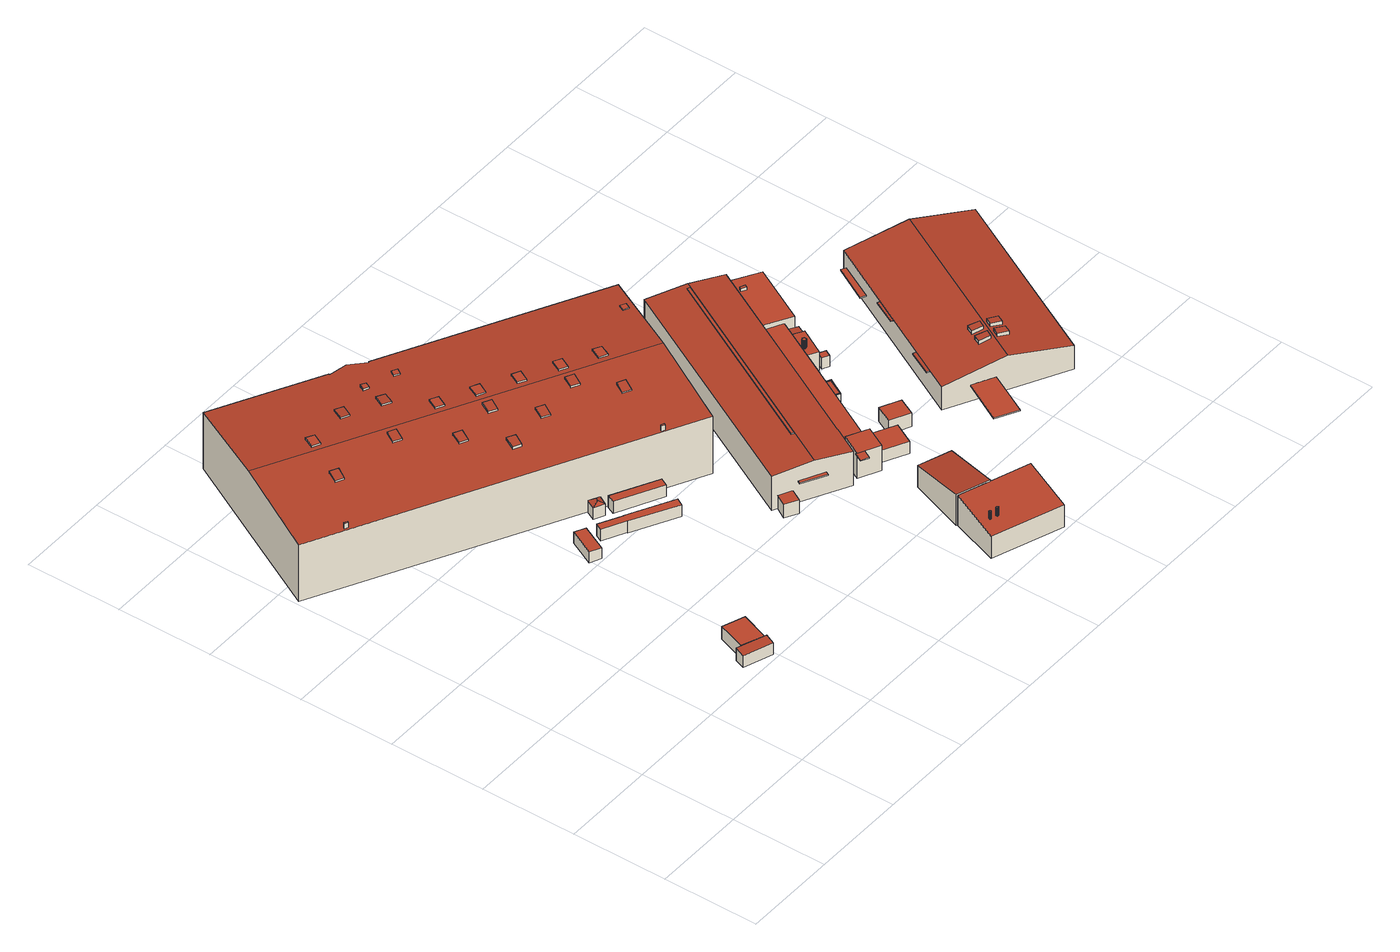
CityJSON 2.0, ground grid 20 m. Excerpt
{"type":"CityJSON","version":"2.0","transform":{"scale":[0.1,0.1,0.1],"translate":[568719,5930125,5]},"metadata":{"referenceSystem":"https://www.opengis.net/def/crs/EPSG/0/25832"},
"CityObjects":{
"building1":{"type":"Building","attributes":{"Grundfläche 2D":"14.181342","Grundhöhe NN":"5.420"},"geometry":[{"type":"Solid","lod":"3","boundaries":[[[[0,1,2,3]],[[3,2,4,5]],[[0,3,5,6]],[[1,0,6,7]],[[2,1,7,4]],[[7,6,5,4]]]],"semantics":{"surfaces":[{"type":"RoofSurface"},{"type":"WallSurface"},{"type":"GroundSurface"}],"values":[[0,1,1,1,1,2]]}}]},
"building2":{"type":"Building","attributes":{"Grundfläche 2D":"29.889834","Grundhöhe NN":"5.489"},"geometry":[{"type":"Solid","lod":"3","boundaries":[[[[8,9,10,11]],[[12,13,11,10]],[[13,14,8,11]],[[14,15,9,8]],[[15,12,10,9]],[[15,14,13,12]]]],"semantics":{"surfaces":[{"type":"RoofSurface"},{"type":"WallSurface"},{"type":"GroundSurface"}],"values":[[0,1,1,1,1,2]]}}]},
"building3":{"type":"Building","attributes":{"Grundfläche 2D":"14.614998","Grundhöhe NN":"5.491"},"geometry":[{"type":"Solid","lod":"3","boundaries":[[[[16,17,18,19]],[[20,21,19,18]],[[21,22,16,19]],[[22,23,17,16]],[[23,20,18,17]],[[23,22,21,20]]]],"semantics":{"surfaces":[{"type":"RoofSurface"},{"type":"WallSurface"},{"type":"GroundSurface"}],"values":[[0,1,1,1,1,2]]}}]},
"building4":{"type":"Building","attributes":{"Grundfläche 2D":"25.985245","Grundhöhe NN":"5.509"},"geometry":[{"type":"Solid","lod":"3","boundaries":[[[[24,25,26,27,28,29,30,31]],[[32,33,30,29]],[[33,34,31,30]],[[34,35,24,31]],[[35,36,25,24]],[[36,37,26,25]],[[37,38,27,26]],[[38,39,28,27]],[[39,32,29,28]],[[32,39,38,37,36,35,34,33]]]],"semantics":{"surfaces":[{"type":"RoofSurface"},{"type":"WallSurface"},{"type":"GroundSurface"}],"values":[[0,1,1,1,1,1,1,1,1,2]]}}]},
"building5":{"type":"Building","attributes":{"Grundfläche 2D":"3171.409632","Grundhöhe NN":"5.400"},"children":["building5-1","building5-2","building5-3","building5-4","building5-5","building5-6","building5-7","building5-8","building5-9","building5-10","building5-11","building5-12","building5-13","building5-14","building5-15","building5-16","building5-17","building5-18","building5-19","building5-20","building5-21"],"geometry":[{"type":"Solid","lod":"3","boundaries":[[[[40,41,42,43]],[[44,45,46,47,43,42,48,49,50]],[[51,52,53,54]],[[52,55,53]],[[51,54,56]],[[52,51,56,55]],[[55,57,58,41,40,59,60,53]],[[48,42,41,58,61]],[[49,48,61,62]],[[50,49,62,63]],[[44,50,63,64]],[[45,44,64,65]],[[46,45,65,66]],[[47,46,66,67]],[[68,59,40,43,47,67]],[[54,53,60,69]],[[56,54,69,70]],[[55,56,70,57]],[[59,68,67,66,65,64,63,62,61,58,57,70,69,60]]]],"semantics":{"surfaces":[{"type":"RoofSurface"},{"type":"WallSurface"},{"type":"GroundSurface"}],"values":[[0,0,0,0,0,0,1,1,1,1,1,1,1,1,1,1,1,1,2]]}}]},
"building5-1":{"type":"BuildingInstallation","parents":["building5"],"geometry":[{"type":"MultiSurface","lod":"3","boundaries":[[[71,72,73,74]],[[74,73,75,76]],[[71,74,76,77]],[[72,71,77,78]],[[73,72,78,75]]],"semantics":{"surfaces":[{"type":"RoofSurface"},{"type":"WallSurface"}],"values":[0,1,1,1,1]}}]},
"building5-2":{"type":"BuildingInstallation","parents":["building5"],"geometry":[{"type":"MultiSurface","lod":"3","boundaries":[[[79,80,81,82]],[[82,81,83,84]],[[79,82,84,85]],[[80,79,85,86]],[[81,80,86,83]]],"semantics":{"surfaces":[{"type":"RoofSurface"},{"type":"WallSurface"}],"values":[0,1,1,1,1]}}]},
"building5-3":{"type":"BuildingInstallation","parents":["building5"],"geometry":[{"type":"MultiSurface","lod":"3","boundaries":[[[87,88,89,90]],[[90,89,91,92]],[[87,90,92,93]],[[88,87,93,94]],[[89,88,94,91]]],"semantics":{"surfaces":[{"type":"RoofSurface"},{"type":"WallSurface"}],"values":[0,1,1,1,1]}}]},
"building5-4":{"type":"BuildingInstallation","parents":["building5"],"geometry":[{"type":"MultiSurface","lod":"3","boundaries":[[[95,96,97,98]],[[99,100,96,95]],[[101,102,97,96,100]],[[103,104,98,97,102]],[[104,99,95,98]]],"semantics":{"surfaces":[{"type":"RoofSurface"},{"type":"WallSurface"}],"values":[0,1,1,1,1]}}]},
"building5-5":{"type":"BuildingInstallation","parents":["building5"],"geometry":[{"type":"MultiSurface","lod":"3","boundaries":[[[105,106,107,108]],[[108,107,109,110]],[[105,108,110,111]],[[106,105,111,112]],[[107,106,112,109]]],"semantics":{"surfaces":[{"type":"RoofSurface"},{"type":"WallSurface"}],"values":[0,1,1,1,1]}}]},
"building5-6":{"type":"BuildingInstallation","parents":["building5"],"geometry":[{"type":"MultiSurface","lod":"3","boundaries":[[[113,114,115,116]],[[116,115,117,118]],[[113,116,118,119]],[[114,113,119,120]],[[115,114,120,117]]],"semantics":{"surfaces":[{"type":"RoofSurface"},{"type":"WallSurface"}],"values":[0,1,1,1,1]}}]},
"building5-7":{"type":"BuildingInstallation","parents":["building5"],"geometry":[{"type":"MultiSurface","lod":"3","boundaries":[[[121,122,123,124]],[[124,123,125,126]],[[121,124,126,127]],[[122,121,127,128]],[[123,122,128,125]]],"semantics":{"surfaces":[{"type":"RoofSurface"},{"type":"WallSurface"}],"values":[0,1,1,1,1]}}]},
"building5-8":{"type":"BuildingInstallation","parents":["building5"],"geometry":[{"type":"MultiSurface","lod":"3","boundaries":[[[129,130,131,132]],[[132,131,133,134]],[[129,132,134,135]],[[130,129,135,136]],[[131,130,136,133]]],"semantics":{"surfaces":[{"type":"RoofSurface"},{"type":"WallSurface"}],"values":[0,1,1,1,1]}}]},
"building5-9":{"type":"BuildingInstallation","parents":["building5"],"geometry":[{"type":"MultiSurface","lod":"3","boundaries":[[[137,138,139,140]],[[141,142,140,139]],[[137,140,142,143]],[[138,137,143,144]],[[144,141,139,138]]],"semantics":{"surfaces":[{"type":"RoofSurface"},{"type":"WallSurface"}],"values":[0,1,1,1,1]}}]},
"building5-10":{"type":"BuildingInstallation","parents":["building5"],"geometry":[{"type":"MultiSurface","lod":"3","boundaries":[[[145,146,147,148]],[[148,147,149,150]],[[145,148,150,151]],[[146,145,151,152]],[[147,146,152,149]]],"semantics":{"surfaces":[{"type":"RoofSurface"},{"type":"WallSurface"}],"values":[0,1,1,1,1]}}]},
"building5-11":{"type":"BuildingInstallation","parents":["building5"],"geometry":[{"type":"MultiSurface","lod":"3","boundaries":[[[153,154,155,156]],[[156,155,157,158]],[[153,156,158,159]],[[154,153,159,160]],[[155,154,160,157]]],"semantics":{"surfaces":[{"type":"RoofSurface"},{"type":"WallSurface"}],"values":[0,1,1,1,1]}}]},
"building5-12":{"type":"BuildingInstallation","parents":["building5"],"geometry":[{"type":"MultiSurface","lod":"3","boundaries":[[[161,162,163,164]],[[164,163,165,166]],[[161,164,166,167]],[[162,161,167,168]],[[163,162,168,165]]],"semantics":{"surfaces":[{"type":"RoofSurface"},{"type":"WallSurface"}],"values":[0,1,1,1,1]}}]},
"building5-13":{"type":"BuildingInstallation","parents":["building5"],"geometry":[{"type":"MultiSurface","lod":"3","boundaries":[[[169,170,171,172]],[[172,171,173,174]],[[169,172,174,175]],[[170,169,175,176]],[[171,170,176,173]]],"semantics":{"surfaces":[{"type":"RoofSurface"},{"type":"WallSurface"}],"values":[0,1,1,1,1]}}]},
"building5-14":{"type":"BuildingInstallation","parents":["building5"],"geometry":[{"type":"MultiSurface","lod":"3","boundaries":[[[177,178,179,180]],[[180,179,181,182]],[[177,180,182,183]],[[178,177,183,184]],[[179,178,184,181]]],"semantics":{"surfaces":[{"type":"RoofSurface"},{"type":"WallSurface"}],"values":[0,1,1,1,1]}}]},
"building5-15":{"type":"BuildingInstallation","parents":["building5"],"geometry":[{"type":"MultiSurface","lod":"3","boundaries":[[[185,186,187,188]],[[188,187,189,190]],[[185,188,190,191]],[[186,185,191,192]],[[187,186,192,189]]],"semantics":{"surfaces":[{"type":"RoofSurface"},{"type":"WallSurface"}],"values":[0,1,1,1,1]}}]},
"building5-16":{"type":"BuildingInstallation","parents":["building5"],"geometry":[{"type":"MultiSurface","lod":"3","boundaries":[[[193,194,195,196]],[[196,195,197,198]],[[193,196,198,199]],[[194,193,199,200]],[[195,194,200,197]]],"semantics":{"surfaces":[{"type":"RoofSurface"},{"type":"WallSurface"}],"values":[0,1,1,1,1]}}]},
"building5-17":{"type":"BuildingInstallation","parents":["building5"],"geometry":[{"type":"MultiSurface","lod":"3","boundaries":[[[201,202,203,204]],[[204,203,205,206]],[[201,204,206,207]],[[202,201,207,208]],[[203,202,208,205]]],"semantics":{"surfaces":[{"type":"RoofSurface"},{"type":"WallSurface"}],"values":[0,1,1,1,1]}}]},
"building5-18":{"type":"BuildingInstallation","parents":["building5"],"geometry":[{"type":"MultiSurface","lod":"3","boundaries":[[[209,210,211,212]],[[212,211,213,214]],[[209,212,214,215]],[[210,209,215,216]],[[211,210,216,213]]],"semantics":{"surfaces":[{"type":"RoofSurface"},{"type":"WallSurface"}],"values":[0,1,1,1,1]}}]},
"building5-19":{"type":"BuildingInstallation","parents":["building5"],"geometry":[{"type":"MultiSurface","lod":"3","boundaries":[[[217,218,219,220]],[[220,219,221,222]],[[217,220,222,223]],[[218,217,223,224]],[[219,218,224,221]]],"semantics":{"surfaces":[{"type":"RoofSurface"},{"type":"WallSurface"}],"values":[0,1,1,1,1]}}]},
"building5-20":{"type":"BuildingInstallation","parents":["building5"],"geometry":[{"type":"MultiSurface","lod":"3","boundaries":[[[225,226,227,228]],[[228,227,229,230]],[[225,228,230,231]],[[226,225,231,232]],[[227,226,232,229]]],"semantics":{"surfaces":[{"type":"RoofSurface"},{"type":"WallSurface"}],"values":[0,1,1,1,1]}}]},
"building5-21":{"type":"BuildingInstallation","parents":["building5"],"geometry":[{"type":"MultiSurface","lod":"3","boundaries":[[[233,234,235,236]],[[236,235,237,238]],[[233,236,238,239]],[[234,233,239,240]],[[235,234,240,237]]],"semantics":{"surfaces":[{"type":"RoofSurface"},{"type":"WallSurface"}],"values":[0,1,1,1,1]}}]},
"building6":{"type":"Building","attributes":{"Grundfläche 2D":"17.905939","Grundhöhe NN":"5.400"},"geometry":[{"type":"Solid","lod":"3","boundaries":[[[[241,242,243,244]],[[245,246,244,243]],[[246,247,241,244]],[[247,248,242,241]],[[248,245,243,242]],[[248,247,246,245]]]],"semantics":{"surfaces":[{"type":"RoofSurface"},{"type":"WallSurface"},{"type":"GroundSurface"}],"values":[[0,1,1,1,1,2]]}}]},
"building7":{"type":"Building","attributes":{"Grundfläche 2D":"164.892773","Grundhöhe NN":"5.508"},"children":["building7-1","building7-2"],"geometry":[{"type":"Solid","lod":"3","boundaries":[[[[249,250,251,252]],[[250,249,253,254]],[[251,250,254,255]],[[252,251,255,256]],[[249,252,256,253]],[[254,253,256,255]]]],"semantics":{"surfaces":[{"type":"RoofSurface"},{"type":"WallSurface"},{"type":"GroundSurface"}],"values":[[0,1,1,1,1,2]]}}]},
"building7-1":{"type":"BuildingInstallation","parents":["building7"],"geometry":[{"type":"MultiSurface","lod":"3","boundaries":[[[257,258,259,260,261,262,263,264,265,266,267,268,269,270,271,272,273,274]],[[259,258,275,276]],[[260,259,276,277]],[[261,260,277,278]],[[262,261,278,279]],[[263,262,279,280]],[[264,263,280,281]],[[265,264,281,282]],[[266,265,282,283]],[[267,266,283,284]],[[268,267,284,285]],[[269,268,285,286]],[[270,269,286,287]],[[271,270,287,288]],[[272,271,288,289]],[[273,272,289,290]],[[274,273,290,291]],[[257,274,291,292]],[[258,257,292,275]]],"semantics":{"surfaces":[{"type":"RoofSurface"},{"type":"WallSurface"}],"values":[0,1,1,1,1,1,1,1,1,1,1,1,1,1,1,1,1,1,1]}}]},
"building7-2":{"type":"BuildingInstallation","parents":["building7"],"geometry":[{"type":"MultiSurface","lod":"3","boundaries":[[[293,294,295,296,297,298,299,300,301,302,303,304,305,306,307]],[[308,309,296,295]],[[310,308,295,294]],[[309,311,297,296]],[[311,312,297]],[[312,313,298,297]],[[313,314,299,298]],[[314,315,300,299]],[[315,316,301,300]],[[316,317,302,301]],[[317,318,303,302]],[[318,319,304,303]],[[319,320,305,304]],[[320,321,306,305]],[[321,322,306]],[[322,323,307,306]],[[323,324,293,307]],[[324,310,294,293]]],"semantics":{"surfaces":[{"type":"RoofSurface"},{"type":"WallSurface"}],"values":[0,1,1,1,1,1,1,1,1,1,1,1,1,1,1,1,1,1]}}]},
"building8":{"type":"Building","attributes":{"Grundfläche 2D":"87.229460","Grundhöhe NN":"5.568"},"geometry":[{"type":"Solid","lod":"3","boundaries":[[[[325,326,327,328,329]],[[330,331,332,327,326,325]],[[332,333,328,327]],[[333,334,329,328]],[[334,330,325,329]],[[332,331,330,334,333]]]],"semantics":{"surfaces":[{"type":"RoofSurface"},{"type":"WallSurface"},{"type":"GroundSurface"}],"values":[[0,1,1,1,1,2]]}}]},
"building9":{"type":"Building","attributes":{"Grundfläche 2D":"217.824685","Grundhöhe NN":"10.864"},"geometry":[{"type":"Solid","lod":"3","boundaries":[[[[335,336,337,338]],[[339,340,338,337]],[[340,341,335,338]],[[341,342,336,335]],[[342,339,337,336]],[[342,341,340,339]]]],"semantics":{"surfaces":[{"type":"RoofSurface"},{"type":"WallSurface"},{"type":"GroundSurface"}],"values":[[0,1,1,1,1,2]]}}]},
"building10":{"type":"Building","attributes":{"Grundfläche 2D":"29.948318","Grundhöhe NN":"5.454"},"geometry":[{"type":"Solid","lod":"3","boundaries":[[[[343,344,345,346]],[[344,343,347,348]],[[345,344,348,349]],[[346,345,349,350]],[[343,346,350,347]],[[348,347,350,349]]]],"semantics":{"surfaces":[{"type":"RoofSurface"},{"type":"WallSurface"},{"type":"GroundSurface"}],"values":[[0,1,1,1,1,2]]}}]},
"building11":{"type":"Building","attributes":{"Grundfläche 2D":"1157.539030","Grundhöhe NN":"5.454"},"children":["building11-1","building11-2","building11-3","building11-4"],"geometry":[{"type":"Solid","lod":"3","boundaries":[[[[351,352,353,354]],[[355,356,357,358],[359,360,361,362]],[[363,364,365,366,355,358]],[[367,368,369,370]],[[371,372,373,374,375,376]],[[377,378,379,380,381,382,383,384,385]],[[386,387,388,389]],[[390,391,392,393]],[[394,395,396,397,398]],[[399,391,400,401,402]],[[403,404,405,406]],[[407,408,409,410]],[[411,412,413,414]],[[360,359,354,353]],[[351,354,359,362]],[[362,361,352,351]],[[353,352,361,360]],[[378,377,403,406]],[[415,374,373,372,371,416,417,370,369,395,394,383,382,381,380,379,418,419]],[[420,421,391,390,378,406,405,422]],[[421,420,423,392,391,399,424]],[[393,392,423,425]],[[379,378,390,393,425,418]],[[394,398,389,388,384,383]],[[389,398,426,427,386]],[[387,386,427,428]],[[397,396,429,430]],[[397,430,426,398]],[[391,421,431,400]],[[401,400,431,432]],[[402,401,432,433]],[[399,402,433,424]],[[405,404,434,422]],[[410,409,435,436]],[[407,410,436,437]],[[408,407,437,438]],[[439,440,414,413]],[[411,414,440,441]],[[412,411,441,442]],[[409,408,438,443,363,358,357,444,435],[412,442,439,413]],[[403,377,385,384,388,387,428,445,366,365,364,363,443,434,404]],[[356,355,366,445,446]],[[357,356,446,444]],[[367,370,417,447]],[[367,447,429,396,368]],[[368,396,395,369]],[[375,374,415,448]],[[376,375,448,449]],[[371,376,449,416]],[[445,428,427,426,430,429,447,417,416,449,448,415,419,418,425,423,420,422,434,443,438,437,436,435,444,446]],[[431,421,424,433,432]],[[439,442,441,440]]]],"semantics":{"surfaces":[{"type":"RoofSurface"},{"type":"WallSurface"},{"type":"GroundSurface"}],"values":[[0,0,0,0,0,0,0,0,0,0,0,0,0,1,1,1,1,1,1,1,1,1,1,1,1,1,1,1,1,1,1,1,1,1,1,1,1,1,1,1,1,1,1,1,1,1,1,1,1,2,2,2]]}}]},
"building11-1":{"type":"BuildingInstallation","parents":["building11"],"geometry":[{"type":"MultiSurface","lod":"3","boundaries":[[[450,451,452,453,454,455,456,457,458,459,460,461,462,463,464,465,466,467,468,469,470,471,472,473,474,475]],[[476,477,460,459]],[[477,478,461,460]],[[479,476,459,458]],[[478,480,462,461]],[[480,481,463,462]],[[481,482,464,463]],[[465,464,482,483]],[[483,484,466,465]],[[484,485,467,466]],[[485,486,468,467]],[[486,487,469,468]],[[487,488,470,469]],[[488,489,471,470]],[[472,471,489,490]],[[490,491,473,472]],[[491,492,474,473]],[[492,493,475,474]],[[493,494,475]],[[494,495,450,475]],[[495,496,451,450]],[[496,497,452,451]],[[497,498,453,452]],[[498,499,454,453]],[[499,500,454]],[[500,501,455,454]],[[501,502,456,455]],[[502,503,457,456]],[[503,479,458,457]]],"semantics":{"surfaces":[{"type":"RoofSurface"},{"type":"WallSurface"}],"values":[0,1,1,1,1,1,1,1,1,1,1,1,1,1,1,1,1,1,1,1,1,1,1,1,1,1,1,1,1]}}]},
"building11-2":{"type":"BuildingInstallation","parents":["building11"],"geometry":[{"type":"MultiSurface","lod":"3","boundaries":[[[504,505,506,507,508,509,510,511]],[[374,375,509,508]],[[375,376,510,509]],[[376,371,511,510]],[[372,504,511,371]],[[372,512,505,504]],[[506,505,512,513]],[[513,373,507,506]],[[374,508,507,373]]],"semantics":{"surfaces":[{"type":"RoofSurface"},{"type":"WallSurface"}],"values":[0,1,1,1,1,1,1,1,1]}}]},
"building11-3":{"type":"BuildingInstallation","parents":["building11"],"geometry":[{"type":"MultiSurface","lod":"3","boundaries":[[[514,515,516,517]],[[379,515,514,377,378]],[[379,380,516,515]],[[385,517,516,380]],[[517,385,377,514]]],"semantics":{"surfaces":[{"type":"RoofSurface"},{"type":"WallSurface"}],"values":[0,1,1,1,1]}}]},
"building11-4":{"type":"BuildingInstallation","parents":["building11"],"geometry":[{"type":"MultiSurface","lod":"3","boundaries":[[[518,519,520,521]],[[521,520,522,523]],[[523,524,518,521]],[[524,525,519,518]],[[520,519,525,522]]],"semantics":{"surfaces":[{"type":"RoofSurface"},{"type":"WallSurface"}],"values":[0,1,1,1,1]}}]},
"building12":{"type":"Building","attributes":{"Grundfläche 2D":"17.705122","Grundhöhe NN":"5.574"},"geometry":[{"type":"Solid","lod":"3","boundaries":[[[[526,527,528,529]],[[530,531,529,528]],[[531,532,526,529]],[[532,533,527,526]],[[533,530,528,527]],[[533,532,531,530]]]],"semantics":{"surfaces":[{"type":"RoofSurface"},{"type":"WallSurface"},{"type":"GroundSurface"}],"values":[[0,1,1,1,1,2]]}}]},
"building13":{"type":"Building","attributes":{"Grundfläche 2D":"50.001888","Grundhöhe NN":"8.770"},"geometry":[{"type":"Solid","lod":"3","boundaries":[[[[534,535,536,537]],[[538,539,537,536]],[[539,540,534,537]],[[540,541,535,534]],[[541,538,536,535]],[[541,540,539,538]]]],"semantics":{"surfaces":[{"type":"RoofSurface"},{"type":"WallSurface"},{"type":"GroundSurface"}],"values":[[0,1,1,1,1,2]]}}]},
"building14":{"type":"Building","attributes":{"Grundfläche 2D":"2.152902","Grundhöhe NN":"5.454"},"geometry":[{"type":"Solid","lod":"3","boundaries":[[[[542,543,544,545]],[[546,547,545,544]],[[547,548,542,545]],[[548,549,543,542]],[[549,546,544,543]],[[549,548,547,546]]]],"semantics":{"surfaces":[{"type":"RoofSurface"},{"type":"WallSurface"},{"type":"GroundSurface"}],"values":[[0,1,1,1,1,2]]}}]},
"building15":{"type":"Building","attributes":{"Grundfläche 2D":"1051.236752","Grundhöhe NN":"5.203"},"children":["building15-1","building15-2","building15-3","building15-4"],"geometry":[{"type":"Solid","lod":"3","boundaries":[[[[550,551,552,553]],[[551,554,555,552]],[[556,557,558,559]],[[560,561,562,563]],[[564,565,566,567]],[[556,559,568,569]],[[557,556,569,570]],[[558,557,570,571]],[[563,562,572,573]],[[560,563,573,574]],[[561,560,574,575]],[[564,567,576,577]],[[565,564,577,578]],[[566,565,578,579]],[[553,552,555,580,581]],[[581,582,550,553],[566,579,576,567],[568,559,558,571],[575,572,562,561]],[[554,551,550,582,583]],[[555,554,583,580]],[[570,569,568,571]],[[575,574,573,572]],[[578,577,576,579]],[[582,581,580,583]]]],"semantics":{"surfaces":[{"type":"RoofSurface"},{"type":"WallSurface"},{"type":"GroundSurface"}],"values":[[0,0,0,0,0,1,1,1,1,1,1,1,1,1,1,1,1,1,2,2,2,2]]}}]},
"building15-1":{"type":"BuildingInstallation","parents":["building15"],"geometry":[{"type":"MultiSurface","lod":"3","boundaries":[[[584,585,586,587]],[[587,586,588,589]],[[589,590,584,587]],[[590,591,585,584]],[[586,585,591,588]]],"semantics":{"surfaces":[{"type":"RoofSurface"},{"type":"WallSurface"}],"values":[0,1,1,1,1]}}]},
"building15-2":{"type":"BuildingInstallation","parents":["building15"],"geometry":[{"type":"MultiSurface","lod":"3","boundaries":[[[592,593,594,595]],[[595,594,596,597]],[[592,595,597,598]],[[593,592,598,599]],[[594,593,599,596]]],"semantics":{"surfaces":[{"type":"RoofSurface"},{"type":"WallSurface"}],"values":[0,1,1,1,1]}}]},
"building15-3":{"type":"BuildingInstallation","parents":["building15"],"geometry":[{"type":"MultiSurface","lod":"3","boundaries":[[[600,601,602,603]],[[604,605,603,602]],[[600,603,605,606]],[[601,600,606,607]],[[602,601,607,604]]],"semantics":{"surfaces":[{"type":"RoofSurface"},{"type":"WallSurface"}],"values":[0,1,1,1,1]}}]},
"building15-4":{"type":"BuildingInstallation","parents":["building15"],"geometry":[{"type":"MultiSurface","lod":"3","boundaries":[[[608,609,610,611]],[[612,613,611,610]],[[608,611,613,614]],[[614,615,609,608]],[[610,609,615,612]]],"semantics":{"surfaces":[{"type":"RoofSurface"},{"type":"WallSurface"}],"values":[0,1,1,1,1]}}]}
},
"vertices":[
[394,208,31],[402,229,33],[343,251,33],[335,230,31],[343,251,4],[335,230,4],[394,208,4],[402,229,4],
[372,305,34],[351,248,34],[397,231,34],[418,288,34],[397,231,5],[418,288,5],[372,305,5],[351,248,5],
[443,657,30],[421,668,30],[395,614,30],[417,603,30],[395,614,5],[417,603,5],[443,657,5],[421,668,5],
[592,559,32],[600,574,32],[508,623,32],[508,622,32],[461,647,32],[454,633,32],[500,609,32],[500,608,32],[454,633,5],[500,609,5],[500,608,5],[592,559,5],[600,574,5],[508,623,5],[508,622,5],[461,647,5],
[6,960,136],[718,585,136],[814,767,146],[102,1142,146],[444,1185,133],[404,1192,134],[405,1194,134],[190,1308,134],[902,932,134],[474,1158,134],[473,1156,134],[507,680,38],[510,685,38],[503,698,31],[493,679,31],[524,687,31],[514,668,31],[524,687,4],[718,585,4],[6,960,4],[503,698,4],[902,932,4],[474,1158,4],[473,1156,4],[444,1185,4],[404,1192,4],[405,1194,4],[190,1308,4],[102,1142,4],[493,679,4],[514,668,4],
[341,1113,145],[325,1122,145],[313,1099,147],[329,1091,147],[313,1099,143],[329,1091,143],[341,1113,141],[325,1122,141],
[672,882,148],[656,891,148],[644,868,149],[660,860,149],[644,868,146],[660,860,146],[672,882,144],[656,891,144],
[638,817,148],[650,839,150],[633,847,150],[622,825,148],[633,847,146],[622,825,144],[638,817,144],[650,839,146],
[712,832,149],[729,824,149],[740,846,148],[724,855,148],[712,832,146],[729,824,146],[739,843,144],[740,846,144],[730,852,144],[724,855,144],
[543,810,145],[555,832,148],[539,841,148],[527,819,145],[539,841,143],[527,819,142],[543,810,142],[555,832,143],
[402,885,145],[413,907,148],[397,915,148],[386,893,145],[397,915,143],[386,893,142],[402,885,142],[413,907,143],
[601,920,148],[585,928,148],[573,906,149],[589,897,149],[573,906,146],[589,897,146],[601,920,144],[585,928,144],
[247,1106,148],[231,1115,148],[219,1092,149],[235,1084,149],[219,1092,146],[235,1084,146],[247,1106,144],[231,1115,144],
[682,737,145],[694,759,148],[678,767,148],[666,745,145],[678,767,143],[666,745,142],[682,737,142],[694,759,143],
[482,1101,141],[471,1107,141],[465,1096,141],[476,1090,141],[465,1096,138],[476,1090,138],[482,1101,138],[471,1107,138],
[95,918,148],[97,921,148],[90,924,148],[88,921,148],[90,924,136],[88,921,136],[95,918,136],[97,921,136],
[639,630,148],[641,634,148],[634,637,148],[632,634,148],[634,637,136],[632,634,136],[639,630,136],[641,634,136],
[496,891,148],[508,913,150],[491,922,150],[480,900,148],[491,922,146],[480,900,144],[496,891,144],[508,913,146],
[449,803,145],[461,825,147],[445,834,147],[433,811,145],[445,834,141],[433,811,139],[449,803,139],[461,825,141],
[332,978,148],[344,1000,150],[328,1008,150],[316,986,148],[328,1008,146],[316,986,144],[332,978,144],[344,1000,146],
[189,997,145],[201,1019,148],[185,1027,148],[173,1005,145],[185,1027,143],[173,1005,142],[189,997,142],[201,1019,143],
[531,957,148],[514,966,148],[502,943,149],[519,935,149],[502,943,146],[519,935,146],[531,957,144],[514,966,144],
[412,1075,145],[396,1084,145],[384,1062,147],[401,1053,147],[384,1062,143],[401,1053,143],[412,1075,141],[396,1084,141],
[864,886,141],[853,892,141],[847,880,141],[858,875,141],[847,880,139],[858,875,139],[864,886,138],[853,892,138],
[417,1121,143],[407,1127,143],[401,1115,143],[412,1110,143],[401,1115,139],[412,1110,139],[417,1121,138],[407,1127,138],
[460,994,148],[444,1003,148],[432,980,149],[448,972,149],[432,980,146],[448,972,146],[460,994,144],[444,1003,144],
[619,613,31],[627,629,31],[535,677,31],[527,661,31],[535,677,4],[527,661,4],[619,613,4],[627,629,4],
[864,157,75],[829,57,56],[974,5,56],[1010,106,75],[864,157,5],[829,57,5],[974,5,5],[1010,106,5],
[877,80,81],[876,80,81],[875,80,81],[874,80,81],[873,80,81],[873,79,81],[873,78,81],[873,77,81],[873,76,81],[874,76,81],[875,76,81],[876,76,81],[877,76,81],[877,77,81],[878,77,81],[878,78,81],[878,79,81],[877,79,81],[876,80,63],[875,80,63],[874,80,63],[873,80,63],[873,79,62],[873,78,62],[873,77,62],[873,76,62],[874,76,62],[875,76,62],[876,76,62],[877,76,62],[877,77,62],[878,77,62],[878,78,63],[878,79,63],[877,79,63],[877,80,63],
[862,84,79],[862,85,79],[861,85,79],[860,85,79],[859,84,79],[859,83,79],[859,82,79],[860,82,79],[860,81,79],[861,81,79],[862,81,79],[862,82,79],[863,82,79],[863,83,79],[863,84,79],[861,85,63],[860,85,63],[862,85,63],[859,84,63],[859,84,62],[859,83,62],[859,82,62],[860,82,62],[860,81,62],[861,81,62],[862,81,62],[862,82,62],[863,82,62],[863,83,62],[863,83,63],[863,84,63],[862,84,63],
[862,158,78],[864,157,78],[929,134,78],[970,250,57],[903,274,57],[862,158,6],[864,157,6],[929,134,6],[970,250,6],[903,274,6],
[923,972,61],[495,1198,61],[474,1158,61],[902,932,61],[474,1158,59],[902,932,59],[923,972,59],[495,1198,59],
[913,368,33],[967,340,33],[990,384,33],[936,412,33],[913,368,5],[967,340,5],[990,384,5],[936,412,5],
[805,478,92],[810,476,92],[1011,856,92],[1006,858,92],[1018,867,90],[944,906,84],[700,442,84],[773,404,90],[1006,858,90],[1011,856,90],[810,476,90],[805,478,90],[840,368,84],[870,425,84],[870,426,84],[1084,832,84],[1050,601,48],[1079,655,48],[1054,669,49],[1025,614,49],[996,559,34],[995,557,34],[978,525,34],[977,523,34],[996,513,34],[1015,549,34],[870,425,57],[882,418,57],[913,402,57],[914,404,57],[995,557,57],[996,559,57],[1065,690,57],[1021,713,57],[870,426,57],[1145,797,66],[1083,830,69],[1021,713,69],[1083,680,66],[882,418,63],[859,374,63],[902,352,63],[925,396,63],[1065,690,42],[1054,669,42],[1079,655,40],[1090,677,40],[1083,680,40],[872,367,63],[857,376,63],[848,358,63],[863,350,63],[870,425,43],[858,403,43],[871,396,43],[882,418,43],[723,399,36],[736,423,36],[710,437,36],[697,413,36],[791,386,55],[794,393,55],[745,418,55],[742,412,55],[977,523,5],[996,559,5],[1025,614,5],[913,402,5],[914,404,5],[859,374,5],[859,374,61],[871,396,5],[902,352,5],[872,367,61],[925,396,5],[1083,680,5],[1145,797,5],[1083,830,5],[1079,655,5],[1090,677,5],[857,376,61],[848,358,61],[863,350,61],[858,403,5],[710,437,5],[697,413,5],[723,399,5],[736,423,5],[745,418,53],[742,412,53],[791,386,53],[794,393,53],[840,368,5],[700,442,5],[1084,832,5],[944,906,5],[1050,601,5],[996,513,5],[1015,549,5],
[1045,626,68],[1046,626,68],[1046,627,68],[1046,628,68],[1046,629,68],[1046,630,68],[1046,631,68],[1045,632,68],[1044,632,68],[1043,633,68],[1042,633,68],[1041,632,68],[1040,632,68],[1039,631,68],[1039,630,68],[1038,630,68],[1038,629,68],[1038,628,68],[1039,627,68],[1039,626,68],[1040,626,68],[1040,625,68],[1041,625,68],[1042,625,68],[1043,625,68],[1044,625,68],[1043,633,49],[1042,633,49],[1041,632,49],[1044,632,49],[1040,632,49],[1039,631,49],[1039,630,49],[1038,630,49],[1038,629,49],[1038,628,49],[1039,627,49],[1039,626,49],[1040,626,49],[1040,625,49],[1041,625,49],[1042,625,49],[1043,625,49],[1044,625,49],[1044,625,48],[1045,626,48],[1046,626,48],[1046,627,48],[1046,628,48],[1046,629,48],[1046,629,49],[1046,630,49],[1046,631,49],[1045,632,49],
[995,557,35],[1013,548,35],[996,515,35],[978,525,35],[977,523,35],[996,513,35],[1015,549,35],[996,559,35],[1013,548,34],[996,515,34],
[870,425,58],[913,402,58],[914,404,58],[870,426,58],
[1090,794,75],[1080,799,75],[1077,794,75],[1087,789,75],[1077,794,69],[1087,789,68],[1090,794,68],[1080,799,69],
[1043,415,38],[1003,435,38],[985,400,38],[1026,380,38],[985,400,6],[1026,380,6],[1043,415,6],[1003,435,6],
[1145,231,40],[1191,318,40],[1146,342,40],[1100,255,40],[1146,342,38],[1100,255,38],[1145,231,38],[1191,318,38],
[1076,606,30],[1063,613,30],[1056,600,30],[1069,593,30],[1056,600,5],[1069,593,5],[1076,606,5],[1063,613,5],
[1097,367,56],[1211,308,81],[1399,666,81],[1285,725,56],[1325,248,56],[1512,606,56],[1270,720,25],[1231,647,25],[1241,642,25],[1279,715,25],[1115,414,54],[1121,411,55],[1146,460,55],[1140,463,54],[1211,595,54],[1186,547,54],[1190,544,54],[1216,593,54],[1279,715,23],[1270,720,23],[1231,647,23],[1241,642,23],[1146,460,52],[1140,463,52],[1115,414,52],[1121,411,52],[1216,593,52],[1211,595,52],[1186,547,52],[1190,544,52],[1512,606,2],[1285,725,2],[1097,367,2],[1325,248,2],
[1283,383,84],[1262,393,87],[1255,380,87],[1276,369,84],[1255,380,80],[1276,369,76],[1283,383,76],[1262,393,80],
[1269,357,84],[1249,368,87],[1242,354,87],[1262,343,84],[1242,354,80],[1262,343,76],[1269,357,76],[1249,368,80],
[1209,370,84],[1230,360,87],[1237,373,87],[1216,384,84],[1237,373,80],[1216,384,75],[1209,370,75],[1230,360,80],
[1223,396,84],[1243,386,87],[1250,399,87],[1230,410,84],[1250,399,80],[1230,410,75],[1223,396,75],[1243,386,80]
]}
